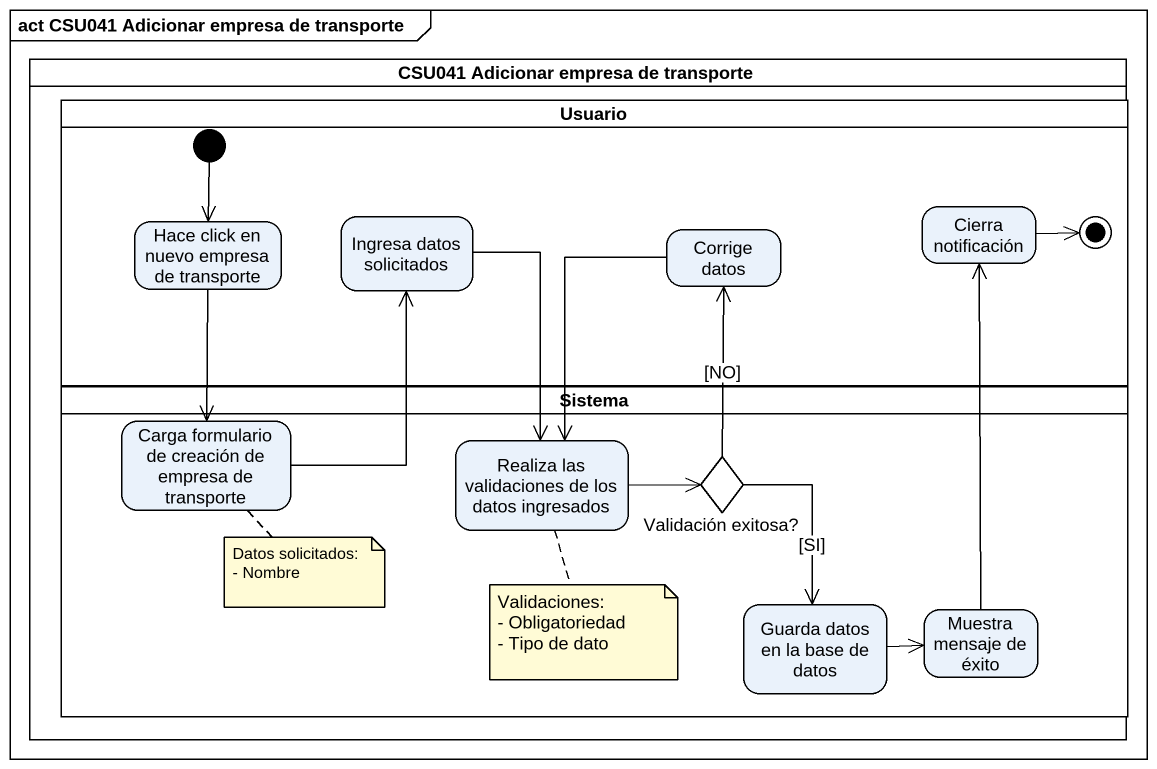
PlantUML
@startuml
mainframe act CSU041 Adicionar empresa de transporte
hide empty description
state "CSU041 Adicionar empresa de transporte" as CSU041_Adicionar_empresa_de <<partition>> {
  state Usuario <<partition>> {
    state "Hace click en nuevo empresa de transporte" as Hace_click_en_nuevo_empresa
    state "Ingresa datos solicitados" as Ingresa_datos_solicitados
    state "Corrige datos" as Corrige_datos
    state "Cierra notificación" as Cierra_notificación
    [*] --> Hace_click_en_nuevo_empresa
    Cierra_notificación -right-> [*]
  }
  state Sistema <<partition>> {
    state "Carga formulario de creación de empresa de transporte" as Carga_formulario_de
    state "Realiza las validaciones de los datos ingresados" as Realiza_las_validaciones_de
    state "Validación exitosa?" as Validación_exitosa <<choice>>
    state "Guarda datos en la base de datos" as Guarda_datos_en_la_base_de
    state "Muestra mensaje de éxito" as Muestra_mensaje_de_éxito
  }
}
Hace_click_en_nuevo_empresa --> Carga_formulario_de
Ingresa_datos_solicitados --> Realiza_las_validaciones_de
Corrige_datos --> Realiza_las_validaciones_de
Carga_formulario_de -up-> Ingresa_datos_solicitados
Realiza_las_validaciones_de -right-> Validación_exitosa
Validación_exitosa -up-> Corrige_datos : [NO]
Validación_exitosa --> Guarda_datos_en_la_base_de : [SI]
Guarda_datos_en_la_base_de -right-> Muestra_mensaje_de_éxito
Muestra_mensaje_de_éxito -up-> Cierra_notificación
note bottom of Carga_formulario_de
  Datos solicitados:
  - Nombre
end note
note bottom of Realiza_las_validaciones_de
  Validaciones:
  - Obligatoriedad
  - Tipo de dato
end note
@enduml
